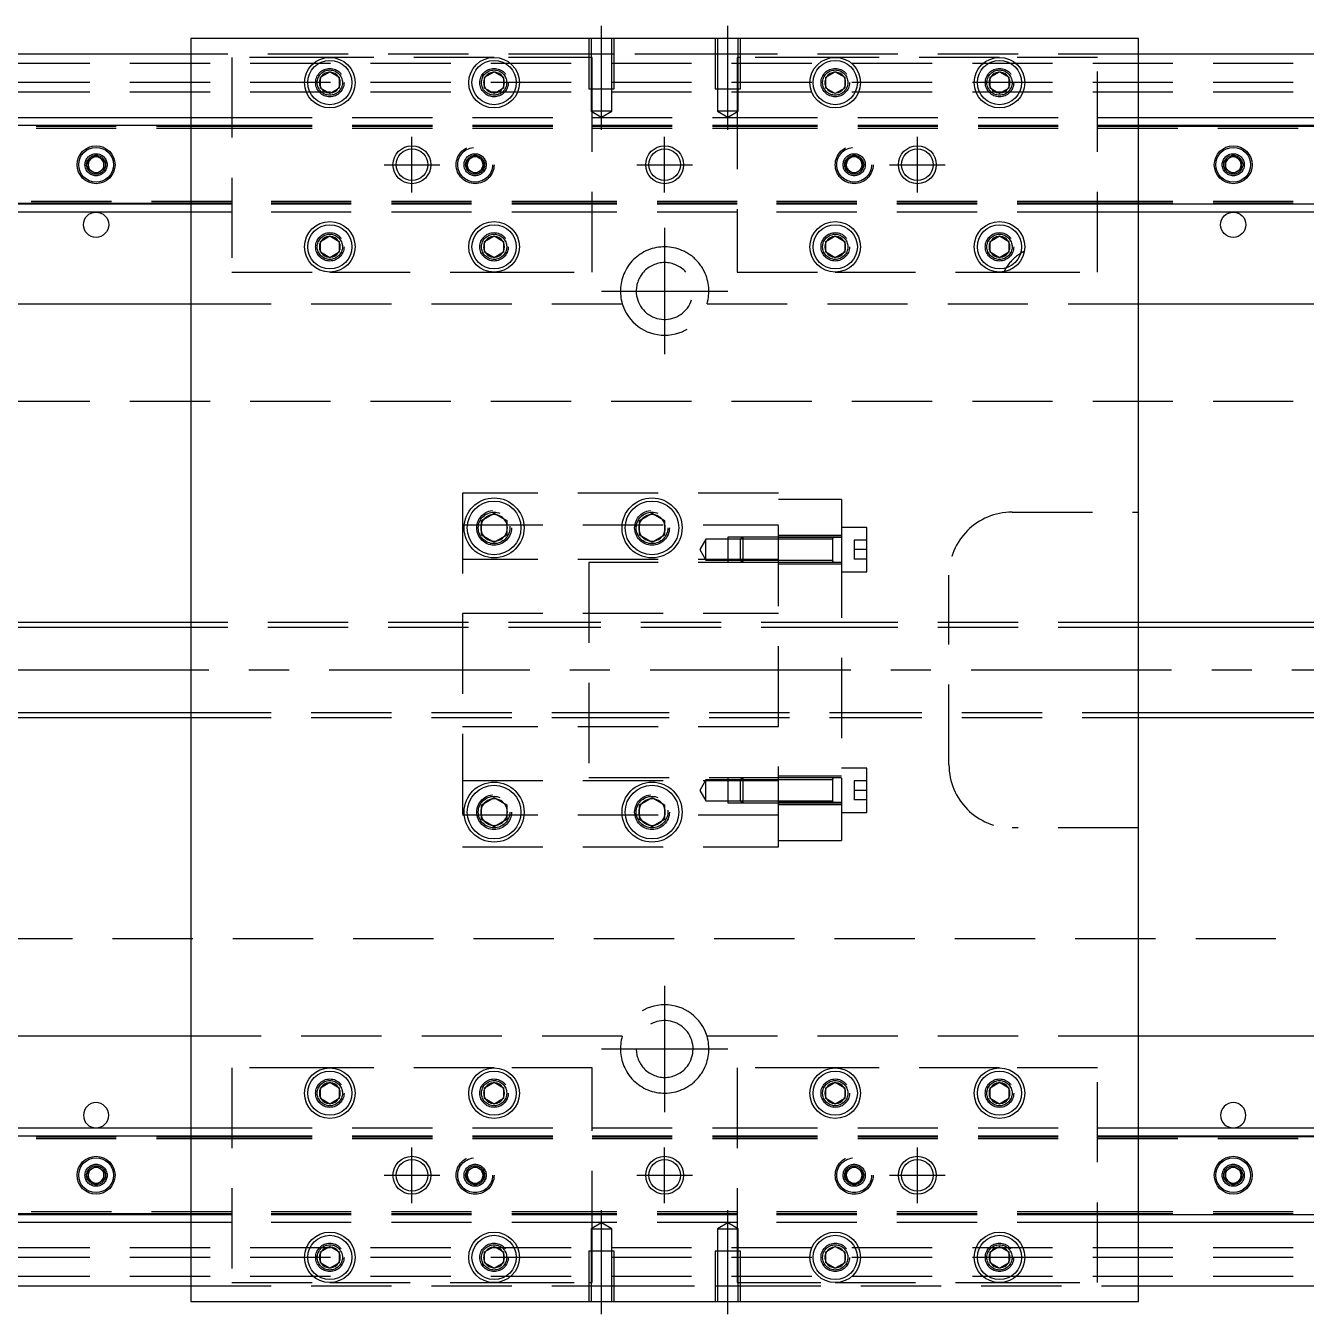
# Model space of a CAD drawing. Extents: x -14 to 831, y -278 to 102.
# Drawn here: x 188.9 to 391.5, y -102 to 102 of the extents above; entities that cross this region are included whole.
import ezdxf

# ---------------------------------------------------------------- set-up
doc = ezdxf.new("R2010")
doc.units = 0
doc.linetypes.add('CENTER', pattern=[50.8, 31.75, -6.35, 6.35, -6.35])
doc.linetypes.add('DASHED', pattern=[19.05, 12.7, -6.35])
doc.layers.get('0').update_dxf_attribs({"linetype": 'CONTINUOUS'})
doc.layers.add('CENTER', color=1, linetype='CENTER')

msp = doc.modelspace()

# ---------------------------------------------------------------- linework, layer by layer
at = {"color": 7, "linetype": 'CONTINUOUS'}
for p, q in [((365, 100), (215, 100)), ((215, 100), (215, -100)), ((365, -100), (365, 100)), ((215, 97.5), (0, 97.5)), ((580, 97.5), (365, 97.5)), ((235.5, 93.866026), (237, 94.73205)), ((235.5, 92.133974), (235.5, 93.866026)), ((237, 94.73205), (238.5, 93.866026)), ((238.5, 93.866026), (238.5, 92.133974)), ((261.5, 93.866026), (263, 94.73205)), ((261.5, 92.133974), (261.5, 93.866026)), ((263, 94.73205), (264.5, 93.866026)), ((264.5, 93.866026), (264.5, 92.133974)), ((315.5, 93.866026), (317, 94.73205)), ((315.5, 92.133974), (315.5, 93.866026)), ((317, 94.73205), (318.5, 93.866026)), ((318.5, 93.866026), (318.5, 92.133974)), ((341.5, 93.866026), (343, 94.73205)), ((341.5, 92.133974), (341.5, 93.866026)), ((343, 94.73205), (344.5, 93.866026)), ((344.5, 93.866026), (344.5, 92.133974)), ((237, 91.26795), (235.5, 92.133974)), ((238.5, 92.133974), (237, 91.26795)), ((263, 91.26795), (261.5, 92.133974)), ((264.5, 92.133974), (263, 91.26795)), ((317, 91.26795), (315.5, 92.133974)), ((318.5, 92.133974), (317, 91.26795)), ((343, 91.26795), (341.5, 92.133974)), ((344.5, 92.133974), (343, 91.26795)), ((0, 87.5), (215, 87.5)), ((0, 86.247728), (215, 86.247728)), ((365, 87.5), (580, 87.5)), ((365, 86.247728), (580, 86.247728)), ((198.75, 80.721688), (200, 81.443376)), ((198.75, 79.278312), (198.75, 80.721688)), ((200, 81.443376), (201.25, 80.721688)), ((201.25, 80.721688), (201.25, 79.278312)), ((378.75, 80.721688), (380, 81.443376)), ((378.75, 79.278312), (378.75, 80.721688)), ((380, 81.443376), (381.25, 80.721688)), ((381.25, 80.721688), (381.25, 79.278312)), ((200, 78.556624), (198.75, 79.278312)), ((201.25, 79.278312), (200, 78.556624)), ((380, 78.556624), (378.75, 79.278312)), ((381.25, 79.278312), (380, 78.556624)), ((215, 73.752272), (0, 73.752272)), ((580, 73.752272), (365, 73.752272)), ((215, 72.5), (0, 72.5)), ((580, 72.5), (365, 72.5)), ((235.5, 67.866026), (237, 68.73205)), ((235.5, 66.133974), (235.5, 67.866026)), ((237, 68.73205), (238.5, 67.866026)), ((238.5, 67.866026), (238.5, 66.133974)), ((261.5, 67.866026), (263, 68.73205)), ((261.5, 66.133974), (261.5, 67.866026)), ((263, 68.73205), (264.5, 67.866026)), ((264.5, 67.866026), (264.5, 66.133974)), ((315.5, 67.866026), (317, 68.73205)), ((315.5, 66.133974), (315.5, 67.866026)), ((317, 68.73205), (318.5, 67.866026)), ((318.5, 67.866026), (318.5, 66.133974)), ((341.5, 67.866026), (343, 68.73205)), ((341.5, 66.133974), (341.5, 67.866026)), ((343, 68.73205), (344.5, 67.866026)), ((344.5, 67.866026), (344.5, 66.133974)), ((237, 65.26795), (235.5, 66.133974)), ((238.5, 66.133974), (237, 65.26795)), ((263, 65.26795), (261.5, 66.133974)), ((264.5, 66.133974), (263, 65.26795)), ((317, 65.26795), (315.5, 66.133974)), ((318.5, 66.133974), (317, 65.26795)), ((343, 65.26795), (341.5, 66.133974)), ((344.5, 66.133974), (343, 65.26795)), ((176.708204, 58), (215, 58)), ((365, 58), (403.291796, 58)), ((261, 23.6547), (263, 24.809402)), ((263, 24.809402), (265, 23.6547)), ((286, 23.6547), (288, 24.809402)), ((288, 24.809402), (290, 23.6547)), ((261, 21.3453), (261, 23.6547)), ((265, 23.6547), (265, 21.3453)), ((286, 21.3453), (286, 23.6547)), ((290, 23.6547), (290, 21.3453)), ((263, 20.190598), (261, 21.3453)), ((265, 21.3453), (263, 20.190598)), ((288, 20.190598), (286, 21.3453)), ((290, 21.3453), (288, 20.190598)), ((316.6, 20.702558), (316.6, 21.052564)), ((316.6, 17.052554), (316.6, 17.402558)), ((215, 7.5), (40.5, 7.5)), ((530, 7.5), (365, 7.5)), ((40.5, -7.5), (215, -7.5)), ((365, -7.5), (530, -7.5)), ((316.6, -21.052564), (316.6, -17.052554)), ((261, -21.3453), (263, -20.190598)), ((263, -20.190598), (265, -21.3453)), ((286, -21.3453), (288, -20.190598)), ((288, -20.190598), (290, -21.3453)), ((261, -23.6547), (261, -21.3453)), ((265, -21.3453), (265, -23.6547)), ((286, -23.6547), (286, -21.3453)), ((290, -21.3453), (290, -23.6547)), ((316.6, -21.052564), (316.6, -21.051878)), ((263, -24.809402), (261, -23.6547)), ((265, -23.6547), (263, -24.809402)), ((288, -24.809402), (286, -23.6547)), ((290, -23.6547), (288, -24.809402)), ((215, -58), (176.708204, -58)), ((403.291796, -58), (365, -58)), ((235.5, -66.133974), (237, -65.26795)), ((237, -65.26795), (238.5, -66.133974)), ((261.5, -66.133974), (263, -65.26795)), ((263, -65.26795), (264.5, -66.133974)), ((315.5, -66.133974), (317, -65.26795)), ((317, -65.26795), (318.5, -66.133974)), ((341.5, -66.133974), (343, -65.26795)), ((343, -65.26795), (344.5, -66.133974)), ((235.5, -67.866026), (235.5, -66.133974)), ((238.5, -66.133974), (238.5, -67.866026)), ((261.5, -67.866026), (261.5, -66.133974)), ((264.5, -66.133974), (264.5, -67.866026)), ((315.5, -67.866026), (315.5, -66.133974)), ((318.5, -66.133974), (318.5, -67.866026)), ((341.5, -67.866026), (341.5, -66.133974)), ((344.5, -66.133974), (344.5, -67.866026)), ((237, -68.73205), (235.5, -67.866026)), ((238.5, -67.866026), (237, -68.73205)), ((263, -68.73205), (261.5, -67.866026)), ((264.5, -67.866026), (263, -68.73205)), ((317, -68.73205), (315.5, -67.866026)), ((318.5, -67.866026), (317, -68.73205)), ((343, -68.73205), (341.5, -67.866026)), ((344.5, -67.866026), (343, -68.73205)), ((0, -72.5), (215, -72.5)), ((365, -72.5), (580, -72.5)), ((0, -73.752272), (215, -73.752272)), ((365, -73.752272), (580, -73.752272)), ((198.75, -79.278312), (200, -78.556624)), ((198.75, -80.721688), (198.75, -79.278312)), ((200, -78.556624), (201.25, -79.278312)), ((201.25, -79.278312), (201.25, -80.721688)), ((378.75, -79.278312), (380, -78.556624)), ((378.75, -80.721688), (378.75, -79.278312)), ((380, -78.556624), (381.25, -79.278312)), ((381.25, -79.278312), (381.25, -80.721688)), ((200, -81.443376), (198.75, -80.721688)), ((201.25, -80.721688), (200, -81.443376)), ((380, -81.443376), (378.75, -80.721688)), ((381.25, -80.721688), (380, -81.443376)), ((215, -86.247728), (0, -86.247728)), ((215, -87.5), (0, -87.5)), ((580, -86.247728), (365, -86.247728)), ((580, -87.5), (365, -87.5)), ((235.5, -92.133974), (237, -91.26795)), ((237, -91.26795), (238.5, -92.133974)), ((261.5, -92.133974), (263, -91.26795)), ((263, -91.26795), (264.5, -92.133974)), ((315.5, -92.133974), (317, -91.26795)), ((317, -91.26795), (318.5, -92.133974)), ((341.5, -92.133974), (343, -91.26795)), ((343, -91.26795), (344.5, -92.133974)), ((235.5, -93.866026), (235.5, -92.133974)), ((238.5, -92.133974), (238.5, -93.866026)), ((261.5, -93.866026), (261.5, -92.133974)), ((264.5, -92.133974), (264.5, -93.866026)), ((315.5, -93.866026), (315.5, -92.133974)), ((318.5, -92.133974), (318.5, -93.866026)), ((341.5, -93.866026), (341.5, -92.133974)), ((344.5, -92.133974), (344.5, -93.866026)), ((237, -94.73205), (235.5, -93.866026)), ((238.5, -93.866026), (237, -94.73205)), ((263, -94.73205), (261.5, -93.866026)), ((264.5, -93.866026), (263, -94.73205)), ((317, -94.73205), (315.5, -93.866026)), ((318.5, -93.866026), (317, -94.73205)), ((343, -94.73205), (341.5, -93.866026)), ((344.5, -93.866026), (343, -94.73205)), ((0, -97.5), (215, -97.5)), ((365, -97.5), (580, -97.5)), ((215, -100), (365, -100))]:
    msp.add_line(p, q, dxfattribs=at)
at = {"color": 3, "linetype": 'DASHED'}
for p, q in [((278.000006, 100), (278.000006, 92)), ((278.35, 100), (278.35, 92)), ((281.65, 92), (281.65, 100)), ((281.999994, 92), (281.999994, 100)), ((298.000006, 100), (298.000006, 92)), ((298.35, 100), (298.35, 92)), ((301.65, 92), (301.65, 100)), ((301.999994, 92), (301.999994, 100)), ((580, 96), (0, 96)), ((278.000006, 97.5), (215, 97.5)), ((221.5, 97), (221.5, 63)), ((237, 97), (221.5, 97)), ((263, 97), (237, 97)), ((278.000006, 97), (263, 97)), ((281.999994, 97.5), (278.000006, 97.5)), ((278.5, 97), (278.000006, 97)), ((278.5, 92), (278.5, 97)), ((298.000006, 97.5), (281.999994, 97.5)), ((301.999994, 97.5), (298.000006, 97.5)), ((301.5, 97), (301.5, 92)), ((301.999994, 97), (301.5, 97)), ((365, 97.5), (301.999994, 97.5)), ((317, 97), (301.999994, 97)), ((343, 97), (317, 97)), ((358.5, 97), (343, 97)), ((358.5, 63), (358.5, 97)), ((580, 93), (0, 93)), ((238.973226, 93.326156), (239, 93)), ((264.973226, 93.326156), (265, 93)), ((278.000006, 92), (281.999994, 92)), ((278.35, 92), (278.35, 88.5)), ((278.5, 63), (278.5, 92)), ((281.65, 88.5), (281.65, 92)), ((298.000006, 92), (301.999994, 92)), ((298.35, 92), (298.35, 88.5)), ((301.5, 92), (301.5, 63)), ((301.65, 88.5), (301.65, 92)), ((315, 93), (315.023172, 93.30356)), ((341, 93), (341.030168, 93.346066)), ((580, 91.5), (0, 91.5)), ((281.65, 88.5), (278.35, 88.5)), ((278.35, 88.5), (280, 87.547372)), ((280, 87.547372), (281.65, 88.5)), ((301.65, 88.5), (298.35, 88.5)), ((298.35, 88.5), (300, 87.547372)), ((300, 87.547372), (301.65, 88.5)), ((0, 86.1147), (215, 86.1147)), ((0, 86.1), (221.5, 86.1)), ((0, 85.8), (221.5, 85.8)), ((215, 87.5), (221.5, 87.5)), ((215, 86.247728), (221.5, 86.247728)), ((215, 86.1147), (221.5, 86.1147)), ((221.5, 87.5), (278.5, 87.5)), ((221.5, 86.247728), (278.5, 86.247728)), ((221.5, 86.1147), (278.5, 86.1147)), ((221.5, 86.1), (278.5, 86.1)), ((221.5, 86.1), (278.5, 86.1)), ((221.5, 85.8), (278.5, 85.8)), ((221.5, 85.8), (278.5, 85.8)), ((278.5, 87.5), (301.5, 87.5)), ((278.5, 86.247728), (301.5, 86.247728)), ((278.5, 86.1147), (301.5, 86.1147)), ((278.5, 86.1), (301.5, 86.1)), ((278.5, 85.8), (301.5, 85.8)), ((301.5, 87.5), (358.5, 87.5)), ((301.5, 86.247728), (358.5, 86.247728)), ((301.5, 86.1147), (358.5, 86.1147)), ((301.5, 86.1), (358.5, 86.1)), ((301.5, 86.1), (358.5, 86.1)), ((301.5, 85.8), (358.5, 85.8)), ((301.5, 85.8), (358.5, 85.8)), ((358.5, 87.5), (365, 87.5)), ((358.5, 86.247728), (365, 86.247728)), ((358.5, 86.1147), (365, 86.1147)), ((358.5, 86.1), (580, 86.1)), ((358.5, 85.8), (580, 85.8)), ((365, 86.1147), (580, 86.1147)), ((198.5, 80), (198.516134, 80.21941)), ((258.75, 80.721688), (260, 81.443376)), ((258.75, 79.278312), (258.75, 80.721688)), ((260, 81.443376), (261.25, 80.721688)), ((261.25, 80.721688), (261.25, 79.278312)), ((261.477374, 80.25955), (261.5, 80)), ((318.75, 80.721688), (320, 81.443376)), ((318.75, 79.278312), (318.75, 80.721688)), ((320, 81.443376), (321.25, 80.721688)), ((321.25, 80.721688), (321.25, 79.278312)), ((321.477374, 80.25955), (321.5, 80)), ((378.5, 80), (378.516134, 80.21941)), ((260, 78.556624), (258.75, 79.278312)), ((261.25, 79.278312), (260, 78.556624)), ((320, 78.556624), (318.75, 79.278312)), ((321.25, 79.278312), (320, 78.556624)), ((221.5, 74.2), (0, 74.2)), ((221.5, 73.9), (0, 73.9)), ((215, 73.8853), (0, 73.8853)), ((221.5, 73.8853), (215, 73.8853)), ((221.5, 73.752272), (215, 73.752272)), ((278.5, 74.2), (221.5, 74.2)), ((278.5, 73.9), (221.5, 73.9)), ((278.5, 73.8853), (221.5, 73.8853)), ((278.5, 73.752272), (221.5, 73.752272)), ((301.5, 74.2), (278.5, 74.2)), ((301.5, 73.9), (278.5, 73.9)), ((301.5, 73.8853), (278.5, 73.8853)), ((301.5, 73.752272), (278.5, 73.752272)), ((358.5, 74.2), (301.5, 74.2)), ((358.5, 73.9), (301.5, 73.9)), ((358.5, 73.8853), (301.5, 73.8853)), ((358.5, 73.752272), (301.5, 73.752272)), ((580, 74.2), (358.5, 74.2)), ((580, 73.9), (358.5, 73.9)), ((365, 73.8853), (358.5, 73.8853)), ((365, 73.752272), (358.5, 73.752272)), ((580, 73.8853), (365, 73.8853)), ((221.5, 72.5), (215, 72.5)), ((278.5, 72.5), (221.5, 72.5)), ((301.5, 72.5), (278.5, 72.5)), ((358.5, 72.5), (301.5, 72.5)), ((365, 72.5), (358.5, 72.5)), ((238.973226, 67.326156), (239, 67)), ((264.973226, 67.326156), (265, 67)), ((318.973226, 67.326156), (319, 67)), ((344.973226, 67.326156), (345, 67)), ((221.5, 63), (237, 63)), ((237, 63), (263, 63)), ((263, 63), (278.5, 63)), ((301.5, 63), (317, 63)), ((317, 63), (343, 63)), ((343, 63), (358.5, 63)), ((215, 58), (283.291796, 58)), ((296.708204, 58), (365, 58)), ((580, 42.5), (12.1, 42.5)), ((258, 28), (258, -28)), ((308, 28), (258, 28)), ((308, -28), (308, 28)), ((318, 27), (308, 27)), ((318, 27), (318, 20.976176)), ((345, 25), (365, 25)), ((258, 23), (308, 23)), ((265.483582, 22.786038), (265.5, 22.5)), ((285.5, 22.5), (285.52689, 22.865682)), ((322, 22.552558), (318, 22.552558)), ((322, 15.552558), (322, 22.552558)), ((296.5, 20.702558), (295.547372, 19.052558)), ((296.5, 17.402558), (296.5, 20.702558)), ((300, 20.702558), (296.5, 20.702558)), ((300, 21.052554), (300, 17.052564)), ((302.35, 21.052554), (300, 21.052554)), ((302, 20.702558), (300, 20.702558)), ((302.35, 21.052558), (302, 20.702558)), ((302, 17.402558), (302, 20.702558)), ((308, 20.702558), (302, 20.702558)), ((308, 20.702558), (302, 20.702558)), ((302.35, 21.052558), (302.35, 17.052558)), ((308, 21.052556), (302.35, 21.052558)), ((308, 21.052554), (302.35, 21.052554)), ((318, 21.302558), (308, 21.302558)), ((316.605, 21.052558), (308, 21.052556)), ((318, 20.976176), (308, 20.976176)), ((316.6, 20.702558), (308, 20.702558)), ((318, 21.052558), (316.595, 21.052558)), ((316.6, 17.052554), (316.6, 21.052564)), ((316.6, 20.836098), (316.6, 21.052558)), ((316.6, 21.052558), (316.6, 20.835892)), ((316.6, 17.26902), (316.6, 20.836098)), ((316.6, 17.402558), (316.6, 20.702558)), ((318, 20.976176), (318, -20.976176)), ((320, 20.552558), (320, 19.052558)), ((322, 20.552558), (320, 20.552558)), ((295.547372, 19.052558), (296.5, 17.402558)), ((320, 19.052558), (320, 17.552558)), ((322, 19.052558), (320, 19.052558)), ((308, 17.5), (258, 17.5)), ((278, 17), (278, -17)), ((308, 17), (278, 17)), ((296.5, 17.402558), (300, 17.402558)), ((300, 17.402558), (302, 17.402558)), ((300, 17.052564), (302.35, 17.052564)), ((302, 17.402558), (308, 17.402558)), ((302, 17.402558), (302.35, 17.052558)), ((302, 17.402558), (308, 17.402558)), ((302.35, 17.052564), (308, 17.052564)), ((302.35, 17.052558), (308, 17.052562)), ((308, 17.402558), (316.6, 17.402558)), ((308, 17.052562), (316.605, 17.052558)), ((308, 16.802558), (318, 16.802558)), ((316.595, 17.052558), (318, 17.052558)), ((316.6, 17.269268), (316.6, 17.052558)), ((316.6, 17.052558), (316.6, 17.26902)), ((322, 17.552558), (320, 17.552558)), ((318, 15.552558), (322, 15.552558)), ((335, -15), (335, 15)), ((258, 9), (308, 9)), ((278, 7.5), (215, 7.5)), ((278, 6.75), (215, 6.75)), ((318, 7.5), (278, 7.5)), ((318, 6.75), (278, 6.75)), ((365, 7.5), (318, 7.5)), ((365, 6.75), (318, 6.75)), ((215, -6.75), (278, -6.75)), ((215, -7.5), (278, -7.5)), ((278, -6.75), (318, -6.75)), ((278, -7.5), (318, -7.5)), ((318, -6.75), (365, -6.75)), ((318, -7.5), (365, -7.5)), ((308, -9), (258, -9)), ((322, -15.552558), (318, -15.552558)), ((322, -22.552558), (322, -15.552558)), ((258, -17.5), (308, -17.5)), ((278, -17), (308, -17)), ((296.5, -17.402558), (295.547372, -19.052558)), ((296.5, -20.702558), (296.5, -17.402558)), ((300, -17.402558), (296.5, -17.402558)), ((300, -17.052564), (300, -21.052554)), ((302.35, -17.052564), (300, -17.052564)), ((302, -17.402558), (300, -17.402558)), ((302.35, -17.052558), (302, -17.402558)), ((302, -20.702558), (302, -17.402558)), ((308, -17.402558), (302, -17.402558)), ((308, -17.402558), (302, -17.402558)), ((302.35, -17.052558), (302.35, -21.052558)), ((308, -17.052562), (302.35, -17.052558)), ((308, -17.052564), (302.35, -17.052564)), ((318, -16.802558), (308, -16.802558)), ((316.605, -17.052558), (308, -17.052562)), ((316.6, -17.402558), (308, -17.402558)), ((318, -17.052558), (316.595, -17.052558)), ((316.6, -21.051878), (316.6, -17.052554)), ((316.6, -17.26902), (316.6, -17.052558)), ((316.6, -17.052558), (316.6, -17.269226)), ((316.6, -20.836098), (316.6, -17.26902)), ((320, -17.552558), (320, -19.052558)), ((322, -17.552558), (320, -17.552558)), ((295.547372, -19.052558), (296.5, -20.702558)), ((322, -19.052558), (320, -19.052558)), ((320, -19.052558), (320, -20.552558)), ((260.5, -22.5), (260.534018, -22.088984)), ((290.483582, -22.213962), (290.5, -22.5)), ((296.5, -20.702558), (300, -20.702558)), ((300, -20.702558), (302, -20.702558)), ((300, -21.052554), (302.35, -21.052554)), ((302, -20.702558), (308, -20.702558)), ((302, -20.702558), (302.35, -21.052558)), ((302, -20.702558), (308, -20.702558)), ((302.35, -21.052554), (308, -21.052554)), ((302.35, -21.052558), (308, -21.052556)), ((308, -20.702558), (316.6, -20.702558)), ((318, -20.976176), (308, -20.976176)), ((318, -20.976176), (308, -20.976176)), ((308, -21.052556), (316.605, -21.052558)), ((308, -21.302558), (318, -21.302558)), ((316.595, -21.052558), (318, -21.052558)), ((316.6, -20.83585), (316.6, -21.052558)), ((316.6, -21.052558), (316.6, -20.836098)), ((318, -20.976176), (318, -27)), ((322, -20.552558), (320, -20.552558)), ((308, -23), (258, -23)), ((318, -22.552558), (322, -22.552558)), ((365, -25), (345, -25)), ((258, -28), (308, -28)), ((308, -27), (318, -27)), ((12.1, -42.5), (580, -42.5)), ((283.291796, -58), (215, -58)), ((365, -58), (296.708204, -58)), ((221.5, -63), (221.5, -97)), ((237, -63), (221.5, -63)), ((263, -63), (237, -63)), ((278.5, -63), (263, -63)), ((278.5, -92), (278.5, -63)), ((317, -63), (301.5, -63)), ((301.5, -63), (301.5, -92)), ((343, -63), (317, -63)), ((358.5, -63), (343, -63)), ((358.5, -97), (358.5, -63)), ((238.973226, -66.673844), (239, -67)), ((261, -67), (261.023172, -66.69644)), ((315, -67), (315.023172, -66.69644)), ((341, -67), (341.030168, -66.653934)), ((215, -72.5), (221.5, -72.5)), ((221.5, -72.5), (278.5, -72.5)), ((278.5, -72.5), (301.5, -72.5)), ((301.5, -72.5), (358.5, -72.5)), ((358.5, -72.5), (365, -72.5)), ((0, -73.8853), (215, -73.8853)), ((0, -73.9), (221.5, -73.9)), ((0, -74.2), (221.5, -74.2)), ((215, -73.752272), (221.5, -73.752272)), ((215, -73.8853), (221.5, -73.8853)), ((221.5, -73.752272), (278.5, -73.752272)), ((221.5, -73.8853), (278.5, -73.8853)), ((221.5, -73.9), (278.5, -73.9)), ((221.5, -74.2), (278.5, -74.2)), ((278.5, -73.752272), (301.5, -73.752272)), ((278.5, -73.8853), (301.5, -73.8853)), ((278.5, -73.9), (301.5, -73.9)), ((278.5, -74.2), (301.5, -74.2)), ((301.5, -73.752272), (358.5, -73.752272)), ((301.5, -73.8853), (358.5, -73.8853)), ((301.5, -73.9), (358.5, -73.9)), ((301.5, -74.2), (358.5, -74.2)), ((358.5, -73.752272), (365, -73.752272)), ((358.5, -73.8853), (365, -73.8853)), ((358.5, -73.9), (580, -73.9)), ((358.5, -74.2), (580, -74.2)), ((365, -73.8853), (580, -73.8853)), ((258.75, -79.278312), (260, -78.556624)), ((258.75, -80.721688), (258.75, -79.278312)), ((260, -78.556624), (261.25, -79.278312)), ((261.25, -79.278312), (261.25, -80.721688)), ((318.75, -79.278312), (320, -78.556624)), ((318.75, -80.721688), (318.75, -79.278312)), ((320, -78.556624), (321.25, -79.278312)), ((321.25, -79.278312), (321.25, -80.721688)), ((201.477374, -79.74045), (201.5, -80)), ((260, -81.443376), (258.75, -80.721688)), ((261.25, -80.721688), (260, -81.443376)), ((261.477374, -79.74045), (261.5, -80)), ((320, -81.443376), (318.75, -80.721688)), ((321.25, -80.721688), (320, -81.443376)), ((321.477374, -79.74045), (321.5, -80)), ((381.477374, -79.74045), (381.5, -80)), ((221.5, -85.8), (0, -85.8)), ((221.5, -86.1), (0, -86.1)), ((215, -86.1147), (0, -86.1147)), ((221.5, -86.1147), (215, -86.1147)), ((221.5, -86.247728), (215, -86.247728)), ((221.5, -87.5), (215, -87.5)), ((278.5, -85.8), (221.5, -85.8)), ((278.5, -85.8), (221.5, -85.8)), ((278.5, -86.1), (221.5, -86.1)), ((278.5, -86.1), (221.5, -86.1)), ((278.5, -86.1147), (221.5, -86.1147)), ((278.5, -86.247728), (221.5, -86.247728)), ((278.5, -87.5), (221.5, -87.5)), ((280, -87.547372), (278.35, -88.5)), ((301.5, -85.8), (278.5, -85.8)), ((301.5, -86.1), (278.5, -86.1)), ((301.5, -86.1147), (278.5, -86.1147)), ((301.5, -86.247728), (278.5, -86.247728)), ((301.5, -87.5), (278.5, -87.5)), ((281.65, -88.5), (280, -87.547372)), ((300, -87.547372), (298.35, -88.5)), ((301.65, -88.5), (300, -87.547372)), ((358.5, -85.8), (301.5, -85.8)), ((358.5, -85.8), (301.5, -85.8)), ((358.5, -86.1), (301.5, -86.1)), ((358.5, -86.1), (301.5, -86.1)), ((358.5, -86.1147), (301.5, -86.1147)), ((358.5, -86.247728), (301.5, -86.247728)), ((358.5, -87.5), (301.5, -87.5)), ((580, -85.8), (358.5, -85.8)), ((580, -86.1), (358.5, -86.1)), ((365, -86.1147), (358.5, -86.1147)), ((365, -86.247728), (358.5, -86.247728)), ((365, -87.5), (358.5, -87.5)), ((580, -86.1147), (365, -86.1147)), ((278.35, -88.5), (280, -88.5)), ((278.35, -88.5), (278.35, -92)), ((280, -88.5), (281.65, -88.5)), ((281.65, -92), (281.65, -88.5)), ((298.35, -88.5), (300, -88.5)), ((298.35, -88.5), (298.35, -92)), ((300, -88.5), (301.65, -88.5)), ((301.65, -92), (301.65, -88.5)), ((580, -91.5), (0, -91.5)), ((580, -93), (0, -93)), ((235, -93), (235.030168, -92.653934)), ((264.973226, -92.673844), (265, -93)), ((281.999994, -92), (278.000006, -92)), ((278.000006, -92), (278.000006, -100)), ((278.35, -92), (278.35, -100)), ((278.5, -97), (278.5, -92)), ((281.65, -100), (281.65, -92)), ((281.999994, -100), (281.999994, -92)), ((301.999994, -92), (298.000006, -92)), ((298.000006, -92), (298.000006, -100)), ((298.35, -92), (298.35, -100)), ((301.5, -92), (301.5, -97)), ((301.65, -100), (301.65, -92)), ((301.999994, -100), (301.999994, -92)), ((318.973226, -92.673844), (319, -93)), ((344.973226, -92.673844), (345, -93)), ((580, -96), (0, -96)), ((215, -97.5), (278.000006, -97.5)), ((221.5, -97), (237, -97)), ((237, -97), (263, -97)), ((263, -97), (278.000006, -97)), ((278.000006, -97), (278.5, -97)), ((278.000006, -97.5), (281.999994, -97.5)), ((281.999994, -97.5), (298.000006, -97.5)), ((298.000006, -97.5), (301.999994, -97.5)), ((301.5, -97), (301.999994, -97)), ((301.999994, -97), (317, -97)), ((301.999994, -97.5), (365, -97.5)), ((317, -97), (343, -97)), ((343, -97), (358.5, -97))]:
    msp.add_line(p, q, dxfattribs=at)
at = {"color": 3, "linetype": 'CONTINUOUS'}
for p, q in [((215, 6.75), (40.5, 6.75)), ((530, 6.75), (365, 6.75)), ((40.5, -6.75), (215, -6.75)), ((365, -6.75), (530, -6.75))]:
    msp.add_line(p, q, dxfattribs=at)
at = {"color": 7, "linetype": 'CONTINUOUS'}
for centre, radius in [((237, 93), 4), ((237, 93), 3.5), ((263, 93), 4), ((263, 93), 3.5), ((317, 93), 4), ((317, 93), 3.5), ((343, 93), 4), ((343, 93), 3.5), ((200, 80), 3), ((200, 80), 2.75), ((250, 80), 2.5), ((290, 80), 3), ((290, 80), 2.5), ((330, 80), 2.5), ((380, 80), 3), ((380, 80), 2.75), ((200, 70.5), 2), ((380, 70.5), 2), ((237, 67), 4), ((237, 67), 3.5), ((263, 67), 4), ((263, 67), 3.5), ((317, 67), 4), ((317, 67), 3.5), ((343, 67), 4), ((343, 67), 3.5), ((263, 22.5), 4.75), ((263, 22.5), 4.25), ((288, 22.5), 4.75), ((288, 22.5), 4.25), ((263, -22.5), 4.75), ((263, -22.5), 4.25), ((288, -22.5), 4.75), ((288, -22.5), 4.25), ((237, -67), 4), ((263, -67), 4), ((317, -67), 4), ((343, -67), 4), ((237, -67), 3.5), ((263, -67), 3.5), ((317, -67), 3.5), ((343, -67), 3.5), ((200, -80), 3), ((200, -80), 2.75), ((250, -80), 2.5), ((290, -80), 3), ((290, -80), 2.5), ((330, -80), 2.5), ((380, -80), 3), ((380, -80), 2.75), ((237, -93), 4), ((237, -93), 3.5), ((263, -93), 4), ((263, -93), 3.5), ((317, -93), 4), ((317, -93), 3.5), ((343, -93), 4), ((343, -93), 3.5)]:
    msp.add_circle(centre, radius, dxfattribs=at)
at = {"color": 3, "linetype": 'DASHED'}
for centre, radius in [((237, 93), 2.25), ((237, 93), 2), ((263, 93), 2.25), ((263, 93), 2), ((317, 93), 2.25), ((317, 93), 2), ((343, 93), 2.25), ((343, 93), 2), ((200, 80), 1.75), ((260, 80), 3), ((260, 80), 2.75), ((260, 80), 1.75), ((320, 80), 3), ((320, 80), 2.75), ((320, 80), 1.75), ((380, 80), 1.75), ((200, 80), 1.5), ((260, 80), 1.5), ((320, 80), 1.5), ((380, 80), 1.5), ((237, 67), 2.25), ((237, 67), 2), ((263, 67), 2.25), ((263, 67), 2), ((317, 67), 2.25), ((317, 67), 2), ((343, 67), 2.25), ((343, 67), 2), ((263, 22.5), 2.75), ((263, 22.5), 2.5), ((288, 22.5), 2.75), ((288, 22.5), 2.5), ((263, -22.5), 2.75), ((263, -22.5), 2.5), ((288, -22.5), 2.75), ((288, -22.5), 2.5), ((237, -67), 2.25), ((237, -67), 2), ((263, -67), 2.25), ((263, -67), 2), ((317, -67), 2.25), ((317, -67), 2), ((343, -67), 2.25), ((343, -67), 2), ((260, -80), 3), ((260, -80), 2.75), ((320, -80), 3), ((320, -80), 2.75), ((200, -80), 1.75), ((200, -80), 1.5), ((260, -80), 1.75), ((260, -80), 1.5), ((320, -80), 1.75), ((320, -80), 1.5), ((380, -80), 1.75), ((380, -80), 1.5), ((237, -93), 2.25), ((237, -93), 2), ((263, -93), 2.25), ((263, -93), 2), ((317, -93), 2.25), ((317, -93), 2), ((343, -93), 2.25), ((343, -93), 2)]:
    msp.add_circle(centre, radius, dxfattribs=at)
at = {"color": 3, "linetype": 'CONTINUOUS'}
for centre in [(250, 80), (330, 80), (250, -80), (330, -80)]:
    msp.add_circle(centre, 3, dxfattribs=at)
at = {"color": 7, "linetype": 'CONTINUOUS'}
for centre, radius, start, end in [((237, 93), 1.65, 144.619977, 155.380023), ((237, 93), 1.65, 95.380023, 144.619977), ((237, 93), 1.65, 84.619977, 95.380023), ((237, 93), 1.65, 35.380023, 84.619977), ((237, 93), 1.65, 24.619977, 35.380023), ((263, 93), 1.65, 144.619977, 155.380023), ((263, 93), 1.65, 95.380023, 144.619977), ((263, 93), 1.65, 84.619977, 95.380023), ((263, 93), 1.65, 35.380023, 84.619977), ((263, 93), 1.65, 24.619977, 35.380023), ((317, 93), 1.65, 144.619977, 155.380023), ((317, 93), 1.65, 95.380023, 144.619977), ((317, 93), 1.65, 84.619977, 95.380023), ((317, 93), 1.65, 35.380023, 84.619977), ((317, 93), 1.65, 24.619977, 35.380023), ((343, 93), 1.65, 144.619977, 155.380023), ((343, 93), 1.65, 95.380023, 144.619977), ((343, 93), 1.65, 84.619977, 95.380023), ((343, 93), 1.65, 35.380023, 84.619977), ((343, 93), 1.65, 24.619977, 35.380023), ((237, 93), 1.65, 155.380023, 180), ((237, 93), 1.65, 180, 204.619977), ((237, 93), 1.65, 204.619977, 215.380023), ((237, 93), 1.65, 215.380023, 264.619977), ((237, 93), 1.65, 275.380023, 324.619977), ((237, 93), 1.65, 324.619977, 335.380023), ((237, 93), 1.65, 335.380023, 24.619977), ((263, 93), 1.65, 155.380023, 180), ((263, 93), 1.65, 180, 204.619977), ((263, 93), 1.65, 204.619977, 215.380023), ((263, 93), 1.65, 215.380023, 264.619977), ((263, 93), 1.65, 275.380023, 324.619977), ((263, 93), 1.65, 324.619977, 335.380023), ((263, 93), 1.65, 335.380023, 24.619977), ((317, 93), 1.65, 155.380023, 180), ((317, 93), 1.65, 180, 204.619977), ((317, 93), 1.65, 204.619977, 215.380023), ((317, 93), 1.65, 215.380023, 264.619977), ((317, 93), 1.65, 275.380023, 324.619977), ((317, 93), 1.65, 324.619977, 335.380023), ((317, 93), 1.65, 335.380023, 24.619977), ((343, 93), 1.65, 155.380023, 180), ((343, 93), 1.65, 180, 204.619977), ((343, 93), 1.65, 204.619977, 215.380023), ((343, 93), 1.65, 215.380023, 264.619977), ((343, 93), 1.65, 275.380023, 324.619977), ((343, 93), 1.65, 324.619977, 335.380023), ((343, 93), 1.65, 335.380023, 24.619977), ((237, 93), 1.65, 264.619977, 275.380023), ((263, 93), 1.65, 264.619977, 275.380023), ((317, 93), 1.65, 264.619977, 275.380023), ((343, 93), 1.65, 264.619977, 275.380023), ((200, 80), 1.25, 120, 180), ((200, 80), 1.25, 180, 240), ((200, 80), 1.25, 60, 120), ((200, 80), 1.25, 0, 60), ((200, 80), 1.25, 300, 0), ((260, 80), 1.25, 300, 180), ((260, 80), 1.25, 180, 240), ((320, 80), 1.25, 300, 180), ((320, 80), 1.25, 180, 240), ((380, 80), 1.25, 120, 180), ((380, 80), 1.25, 180, 240), ((380, 80), 1.25, 60, 120), ((380, 80), 1.25, 0, 60), ((380, 80), 1.25, 300, 0), ((200, 80), 1.25, 240, 300), ((260, 80), 1.25, 240, 300), ((320, 80), 1.25, 240, 300), ((380, 80), 1.25, 240, 300), ((237, 67), 1.65, 155.380023, 180), ((237, 67), 1.65, 144.619977, 155.380023), ((237, 67), 1.65, 95.380023, 144.619977), ((237, 67), 1.65, 84.619977, 95.380023), ((237, 67), 1.65, 35.380023, 84.619977), ((237, 67), 1.65, 24.619977, 35.380023), ((237, 67), 1.65, 335.380023, 24.619977), ((263, 67), 1.65, 155.380023, 180), ((263, 67), 1.65, 144.619977, 155.380023), ((263, 67), 1.65, 95.380023, 144.619977), ((263, 67), 1.65, 84.619977, 95.380023), ((263, 67), 1.65, 35.380023, 84.619977), ((263, 67), 1.65, 24.619977, 35.380023), ((263, 67), 1.65, 335.380023, 24.619977), ((317, 67), 1.65, 155.380023, 180), ((317, 67), 1.65, 144.619977, 155.380023), ((317, 67), 1.65, 95.380023, 144.619977), ((317, 67), 1.65, 84.619977, 95.380023), ((317, 67), 1.65, 35.380023, 84.619977), ((317, 67), 1.65, 24.619977, 35.380023), ((317, 67), 1.65, 335.380023, 24.619977), ((343, 67), 1.65, 155.380023, 180), ((343, 67), 1.65, 144.619977, 155.380023), ((343, 67), 1.65, 95.380023, 144.619977), ((343, 67), 1.65, 84.619977, 95.380023), ((343, 67), 1.65, 35.380023, 84.619977), ((343, 67), 1.65, 24.619977, 35.380023), ((343, 67), 1.65, 335.380023, 24.619977), ((237, 67), 1.65, 180, 204.619977), ((237, 67), 1.65, 204.619977, 215.380023), ((237, 67), 1.65, 215.380023, 264.619977), ((237, 67), 1.65, 264.619977, 275.380023), ((237, 67), 1.65, 275.380023, 324.619977), ((237, 67), 1.65, 324.619977, 335.380023), ((263, 67), 1.65, 180, 204.619977), ((263, 67), 1.65, 204.619977, 215.380023), ((263, 67), 1.65, 215.380023, 264.619977), ((263, 67), 1.65, 264.619977, 275.380023), ((263, 67), 1.65, 275.380023, 324.619977), ((263, 67), 1.65, 324.619977, 335.380023), ((317, 67), 1.65, 180, 204.619977), ((317, 67), 1.65, 204.619977, 215.380023), ((317, 67), 1.65, 215.380023, 264.619977), ((317, 67), 1.65, 264.619977, 275.380023), ((317, 67), 1.65, 275.380023, 324.619977), ((317, 67), 1.65, 324.619977, 335.380023), ((343, 67), 1.65, 180, 204.619977), ((343, 67), 1.65, 204.619977, 215.380023), ((343, 67), 1.65, 215.380023, 264.619977), ((343, 67), 1.65, 264.619977, 275.380023), ((343, 67), 1.65, 275.380023, 324.619977), ((343, 67), 1.65, 324.619977, 335.380023), ((263, 22.5), 2.1, 102.24721, 137.75279), ((263, 22.5), 2.1, 77.75279, 102.24721), ((263, 22.5), 2.1, 42.24721, 77.75279), ((288, 22.5), 2.1, 102.24721, 137.75279), ((288, 22.5), 2.1, 77.75279, 102.24721), ((288, 22.5), 2.1, 42.24721, 77.75279), ((263, 22.5), 2.1, 162.24721, 180), ((263, 22.5), 2.1, 180, 197.75279), ((263, 22.5), 2.1, 137.75279, 162.24721), ((263, 22.5), 2.1, 17.75279, 42.24721), ((263, 22.5), 2.1, 342.24721, 17.75279), ((288, 22.5), 2.1, 162.24721, 180), ((288, 22.5), 2.1, 180, 197.75279), ((288, 22.5), 2.1, 137.75279, 162.24721), ((288, 22.5), 2.1, 17.75279, 42.24721), ((288, 22.5), 2.1, 342.24721, 17.75279), ((263, 22.5), 2.1, 197.75279, 222.24721), ((263, 22.5), 2.1, 222.24721, 257.75279), ((263, 22.5), 2.1, 257.75279, 282.24721), ((263, 22.5), 2.1, 282.24721, 317.75279), ((263, 22.5), 2.1, 317.75279, 342.24721), ((288, 22.5), 2.1, 197.75279, 222.24721), ((288, 22.5), 2.1, 222.24721, 257.75279), ((288, 22.5), 2.1, 257.75279, 282.24721), ((288, 22.5), 2.1, 282.24721, 317.75279), ((288, 22.5), 2.1, 317.75279, 342.24721), ((263, -22.5), 2.1, 77.75279, 102.24721), ((288, -22.5), 2.1, 77.75279, 102.24721), ((263, -22.5), 2.1, 162.24721, 180), ((263, -22.5), 2.1, 137.75279, 162.24721), ((263, -22.5), 2.1, 102.24721, 137.75279), ((263, -22.5), 2.1, 42.24721, 77.75279), ((263, -22.5), 2.1, 17.75279, 42.24721), ((263, -22.5), 2.1, 342.24721, 17.75279), ((288, -22.5), 2.1, 162.24721, 180), ((288, -22.5), 2.1, 137.75279, 162.24721), ((288, -22.5), 2.1, 102.24721, 137.75279), ((288, -22.5), 2.1, 42.24721, 77.75279), ((288, -22.5), 2.1, 17.75279, 42.24721), ((288, -22.5), 2.1, 342.24721, 17.75279), ((263, -22.5), 2.1, 180, 197.75279), ((263, -22.5), 2.1, 197.75279, 222.24721), ((263, -22.5), 2.1, 222.24721, 257.75279), ((263, -22.5), 2.1, 282.24721, 317.75279), ((263, -22.5), 2.1, 317.75279, 342.24721), ((288, -22.5), 2.1, 180, 197.75279), ((288, -22.5), 2.1, 197.75279, 222.24721), ((288, -22.5), 2.1, 222.24721, 257.75279), ((288, -22.5), 2.1, 282.24721, 317.75279), ((288, -22.5), 2.1, 317.75279, 342.24721), ((263, -22.5), 2.1, 257.75279, 282.24721), ((288, -22.5), 2.1, 257.75279, 282.24721), ((237, -67), 1.65, 155.380023, 180), ((237, -67), 1.65, 180, 204.619977), ((237, -67), 1.65, 144.619977, 155.380023), ((237, -67), 1.65, 95.380023, 144.619977), ((237, -67), 1.65, 84.619977, 95.380023), ((237, -67), 1.65, 35.380023, 84.619977), ((237, -67), 1.65, 24.619977, 35.380023), ((237, -67), 1.65, 335.380023, 24.619977), ((263, -67), 1.65, 155.380023, 180), ((263, -67), 1.65, 180, 204.619977), ((263, -67), 1.65, 144.619977, 155.380023), ((263, -67), 1.65, 95.380023, 144.619977), ((263, -67), 1.65, 84.619977, 95.380023), ((263, -67), 1.65, 35.380023, 84.619977), ((263, -67), 1.65, 24.619977, 35.380023), ((263, -67), 1.65, 335.380023, 24.619977), ((317, -67), 1.65, 155.380023, 180), ((317, -67), 1.65, 180, 204.619977), ((317, -67), 1.65, 144.619977, 155.380023), ((317, -67), 1.65, 95.380023, 144.619977), ((317, -67), 1.65, 84.619977, 95.380023), ((317, -67), 1.65, 35.380023, 84.619977), ((317, -67), 1.65, 24.619977, 35.380023), ((317, -67), 1.65, 335.380023, 24.619977), ((343, -67), 1.65, 155.380023, 180), ((343, -67), 1.65, 180, 204.619977), ((343, -67), 1.65, 144.619977, 155.380023), ((343, -67), 1.65, 95.380023, 144.619977), ((343, -67), 1.65, 84.619977, 95.380023), ((343, -67), 1.65, 35.380023, 84.619977), ((343, -67), 1.65, 24.619977, 35.380023), ((343, -67), 1.65, 335.380023, 24.619977), ((200, -70.5), 2, 90, 270), ((200, -70.5), 2, 270, 90), ((237, -67), 1.65, 204.619977, 215.380023), ((237, -67), 1.65, 215.380023, 264.619977), ((237, -67), 1.65, 264.619977, 275.380023), ((237, -67), 1.65, 275.380023, 324.619977), ((237, -67), 1.65, 324.619977, 335.380023), ((263, -67), 1.65, 204.619977, 215.380023), ((263, -67), 1.65, 215.380023, 264.619977), ((263, -67), 1.65, 264.619977, 275.380023), ((263, -67), 1.65, 275.380023, 324.619977), ((263, -67), 1.65, 324.619977, 335.380023), ((317, -67), 1.65, 204.619977, 215.380023), ((317, -67), 1.65, 215.380023, 264.619977), ((317, -67), 1.65, 264.619977, 275.380023), ((317, -67), 1.65, 275.380023, 324.619977), ((317, -67), 1.65, 324.619977, 335.380023), ((343, -67), 1.65, 204.619977, 215.380023), ((343, -67), 1.65, 215.380023, 264.619977), ((343, -67), 1.65, 264.619977, 275.380023), ((343, -67), 1.65, 275.380023, 324.619977), ((343, -67), 1.65, 324.619977, 335.380023), ((380, -70.5), 2, 90, 270), ((380, -70.5), 2, 270, 90), ((200, -80), 1.25, 120, 180), ((200, -80), 1.25, 60, 120), ((200, -80), 1.25, 0, 60), ((260, -80), 1.25, 120, 180), ((260, -80), 1.25, 180, 60), ((260, -80), 1.25, 60, 120), ((320, -80), 1.25, 120, 180), ((320, -80), 1.25, 180, 60), ((320, -80), 1.25, 60, 120), ((380, -80), 1.25, 120, 180), ((380, -80), 1.25, 60, 120), ((380, -80), 1.25, 0, 60), ((200, -80), 1.25, 180, 240), ((200, -80), 1.25, 240, 300), ((200, -80), 1.25, 300, 0), ((380, -80), 1.25, 180, 240), ((380, -80), 1.25, 240, 300), ((380, -80), 1.25, 300, 0), ((237, -93), 1.65, 95.380023, 144.619977), ((237, -93), 1.65, 84.619977, 95.380023), ((237, -93), 1.65, 35.380023, 84.619977), ((263, -93), 1.65, 95.380023, 144.619977), ((263, -93), 1.65, 84.619977, 95.380023), ((263, -93), 1.65, 35.380023, 84.619977), ((317, -93), 1.65, 95.380023, 144.619977), ((317, -93), 1.65, 84.619977, 95.380023), ((317, -93), 1.65, 35.380023, 84.619977), ((343, -93), 1.65, 95.380023, 144.619977), ((343, -93), 1.65, 84.619977, 95.380023), ((343, -93), 1.65, 35.380023, 84.619977), ((237, -93), 1.65, 155.380023, 180), ((237, -93), 1.65, 180, 204.619977), ((237, -93), 1.65, 144.619977, 155.380023), ((237, -93), 1.65, 204.619977, 215.380023), ((237, -93), 1.65, 24.619977, 35.380023), ((237, -93), 1.65, 324.619977, 335.380023), ((237, -93), 1.65, 335.380023, 24.619977), ((263, -93), 1.65, 155.380023, 180), ((263, -93), 1.65, 180, 204.619977), ((263, -93), 1.65, 144.619977, 155.380023), ((263, -93), 1.65, 204.619977, 215.380023), ((263, -93), 1.65, 24.619977, 35.380023), ((263, -93), 1.65, 324.619977, 335.380023), ((263, -93), 1.65, 335.380023, 24.619977), ((317, -93), 1.65, 155.380023, 180), ((317, -93), 1.65, 180, 204.619977), ((317, -93), 1.65, 144.619977, 155.380023), ((317, -93), 1.65, 204.619977, 215.380023), ((317, -93), 1.65, 24.619977, 35.380023), ((317, -93), 1.65, 324.619977, 335.380023), ((317, -93), 1.65, 335.380023, 24.619977), ((343, -93), 1.65, 155.380023, 180), ((343, -93), 1.65, 180, 204.619977), ((343, -93), 1.65, 144.619977, 155.380023), ((343, -93), 1.65, 204.619977, 215.380023), ((343, -93), 1.65, 24.619977, 35.380023), ((343, -93), 1.65, 324.619977, 335.380023), ((343, -93), 1.65, 335.380023, 24.619977), ((237, -93), 1.65, 215.380023, 264.619977), ((237, -93), 1.65, 264.619977, 275.380023), ((237, -93), 1.65, 275.380023, 324.619977), ((263, -93), 1.65, 215.380023, 264.619977), ((263, -93), 1.65, 264.619977, 275.380023), ((263, -93), 1.65, 275.380023, 324.619977), ((317, -93), 1.65, 215.380023, 264.619977), ((317, -93), 1.65, 264.619977, 275.380023), ((317, -93), 1.65, 275.380023, 324.619977), ((343, -93), 1.65, 215.380023, 264.619977), ((343, -93), 1.65, 264.619977, 275.380023), ((343, -93), 1.65, 275.380023, 324.619977)]:
    msp.add_arc(centre, radius, start, end, dxfattribs=at)
at = {"color": 3, "linetype": 'DASHED'}
for centre, radius, start, end in [((290, 60), 7, 64.053499, 154.623066), ((290, 60), 7, 58.524055, 64.053499), ((290, 60), 7, 31.475945, 58.524055), ((350, 60), 7, 121.475945, 148.524055), ((350, 60), 7, 115.946501, 121.475945), ((290, 60), 4.5, 41.810315, 138.189685), ((290, 60), 7, 25.946501, 31.475945), ((350, 60), 7, 148.524055, 154.053499), ((290, 60), 7, 154.623066, 196.60155), ((290, 60), 4.5, 180, 41.810315), ((290, 60), 4.5, 138.189685, 180), ((290, 60), 7, 343.39845, 25.946501), ((290, 60), 7, 196.60155, 343.39845), ((345, 15), 10, 90, 180), ((345, -15), 10, 180, 270), ((290, -60), 7, 16.60155, 163.39845), ((290, -60), 4.5, 318.189685, 180), ((290, -60), 7, 163.39845, 205.376934), ((290, -60), 7, 334.053499, 16.60155), ((290, -60), 4.5, 180, 221.810315), ((290, -60), 7, 205.376934, 295.946501), ((290, -60), 4.5, 221.810315, 318.189685), ((290, -60), 7, 328.524055, 334.053499), ((290, -60), 7, 301.475945, 328.524055), ((290, -60), 7, 295.946501, 301.475945)]:
    msp.add_arc(centre, radius, start, end, dxfattribs=at)
at = {"layer": 'CENTER', "color": 1, "linetype": 'CENTER'}
for p, q in [((280, 85.547372), (280, 102)), ((300, 85.547372), (300, 102)), ((250, 75.6), (250, 84.4)), ((290, 75.6), (290, 84.4)), ((330, 75.6), (330, 84.4)), ((245.6, 80), (254.4, 80)), ((285.6, 80), (294.4, 80)), ((325.6, 80), (334.4, 80)), ((290, 70), (290, 50)), ((280, 60), (300, 60)), ((573.445, 0), (-13.795, 0)), ((290, -50), (290, -70)), ((280, -60), (300, -60)), ((250, -84.4), (250, -75.6)), ((290, -84.4), (290, -75.6)), ((330, -84.4), (330, -75.6)), ((245.6, -80), (254.4, -80)), ((285.6, -80), (294.4, -80)), ((325.6, -80), (334.4, -80)), ((280, -102), (280, -85.547372)), ((300, -102), (300, -85.547372))]:
    msp.add_line(p, q, dxfattribs=at)

doc.saveas('drawing.dxf')
